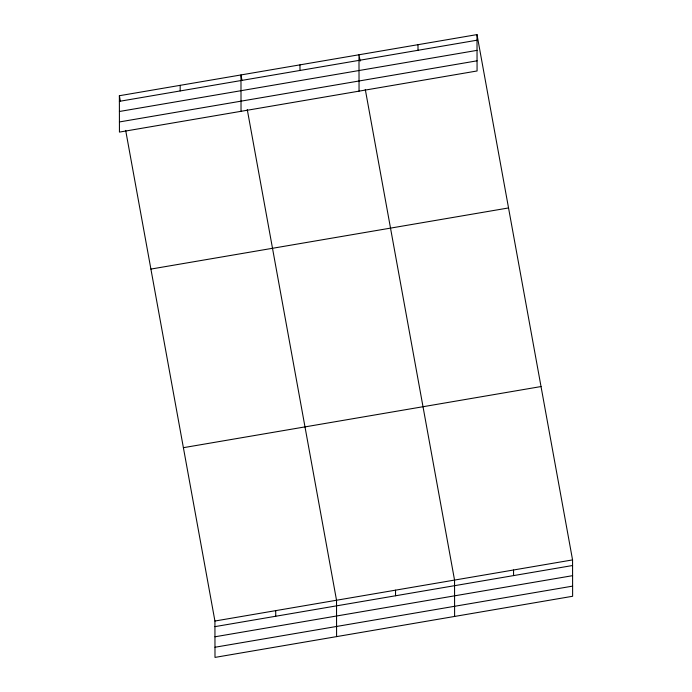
<?xml version="1.0" encoding="UTF-8"?>
<svg xmlns="http://www.w3.org/2000/svg" width="692" height="692" viewBox="0 0 692 692"><rect width="100%" height="100%" fill="white"/><g stroke="black" fill="none" stroke-linecap="round" stroke-linejoin="round"><path stroke-width="1.04" d="M477.004 34.6L477.073 70.973L119.439 132.094L119.37 95.73L477.004 34.6L572.561 559.906L572.63 596.27L214.996 657.4L214.927 621.027L125.676 130.399M119.379 101.335L477.013 40.205M119.396 111.49L477.03 50.36M119.422 121.948L477.048 60.818M150.908 269.076L508.542 207.946M183.397 447.681L541.032 386.551M214.927 621.027L572.561 559.906M214.944 626.641L572.578 565.511M214.961 636.787L572.595 575.666M214.978 647.245L572.613 586.124M360.134 61.078L358.984 54.772L359.053 91.145M365.29 89.441L454.549 580.078L454.609 616.442M241.923 80.194L240.972 74.944L241.032 111.317M247.278 109.613L336.528 600.241L336.589 636.614M119.37 95.73L120.33 100.98M513.551 569.992L513.568 575.597M417.994 44.686L418.003 50.291M395.539 590.164L395.547 595.769M299.973 64.858L299.991 70.463M275.727 610.638L275.736 616.243M180.171 85.332L180.18 90.946"/></g></svg>
